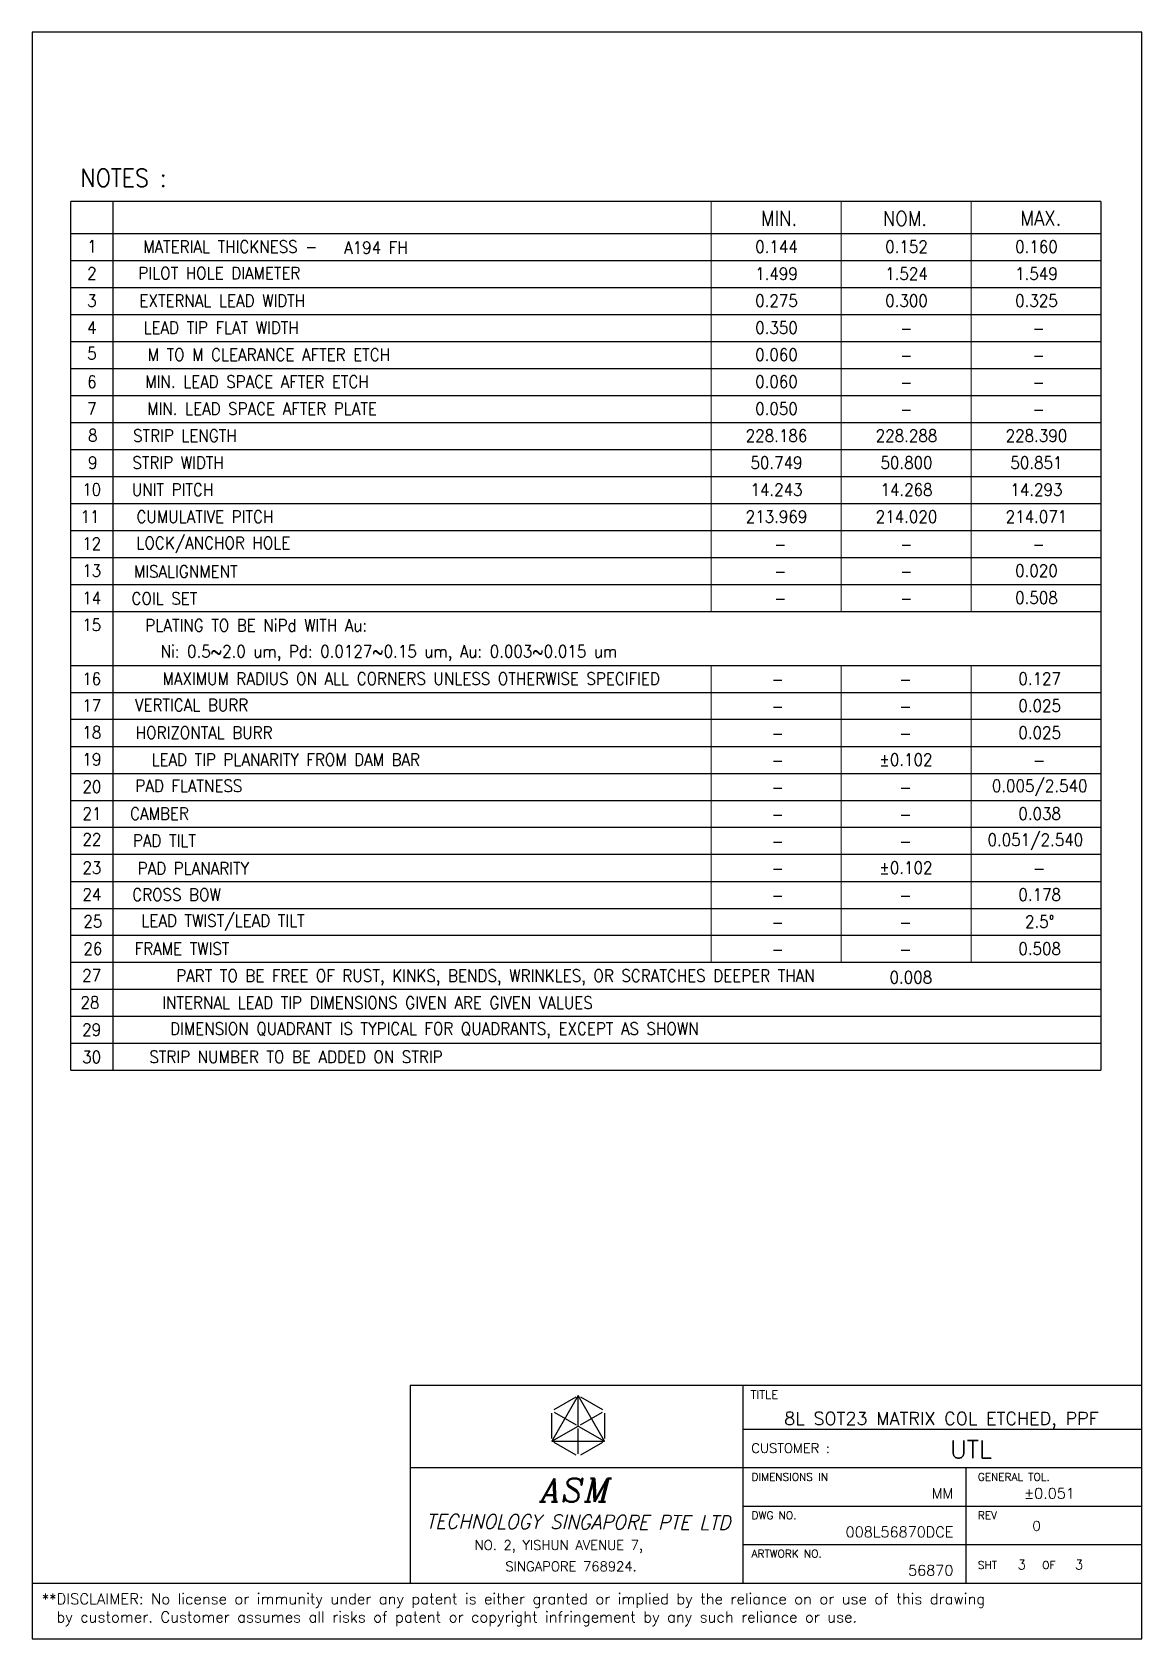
# Model space of a CAD drawing. Extents: x 289 to 470, y -62 to 34.
# Drawn here: x 369.46 to 396.97, y -6.49 to 33.37 of the extents above; entities that cross this region are included whole.
import ezdxf
from ezdxf.enums import TextEntityAlignment as Align

# ---------------------------------------------------------------- set-up
doc = ezdxf.new("R2010")
doc.units = 0
doc.header["$LTSCALE"] = 0.5
doc.header["$MEASUREMENT"] = 0
doc.layers.add('2D', color=4, linetype='CONTINUOUS')
doc.layers.add('3', color=7, linetype='CONTINUOUS')
doc.styles.add('ABC', font='ITALIC')
doc.styles.add('ROMANS', font='SIMPLEX', dxfattribs={"width": 0.8, "height": 0.018})
doc.styles.add('SIMPLEX', font='SIMPLEX')

msp = doc.modelspace()

# ---------------------------------------------------------------- linework, layer by layer
at = {"layer": '3', "color": 7}
for p, q in [((396.969, 33.37), (369.455, 33.37)), ((369.455, 33.37), (369.455, -5.108)), ((396.969, -5.108), (396.969, 33.37)), ((396.969, -0.203), (378.83, -0.203)), ((378.83, -0.203), (378.83, -5.108)), ((387.079, -0.203), (387.079, -5.108)), ((396.969, -1.298), (387.079, -1.298)), ((396.969, -2.25), (378.83, -2.25)), ((392.609, -2.25), (392.609, -5.108)), ((396.969, -3.203), (387.079, -3.203)), ((396.969, -4.155), (387.079, -4.155)), ((369.455, -5.108), (396.969, -5.108))]:
    msp.add_line(p, q, dxfattribs=at)
at = {"layer": '3', "color": 3}
for p, q in [((371.464, 7.615), (371.464, 29.171)), ((370.413, 28.377), (395.959, 28.377)), ((370.413, 27.707), (395.959, 27.707)), ((370.413, 27.037), (395.959, 27.037)), ((370.413, 26.367), (395.959, 26.367)), ((370.413, 25.698), (395.959, 25.698)), ((370.413, 25.028), (395.959, 25.028)), ((370.413, 24.358), (395.959, 24.358)), ((370.413, 23.688), (395.959, 23.688)), ((370.413, 23.019), (395.959, 23.019)), ((370.413, 22.349), (395.959, 22.349)), ((370.413, 21.679), (395.959, 21.679)), ((370.413, 21.01), (395.959, 21.01)), ((370.413, 20.34), (395.959, 20.34)), ((370.413, 19.67), (395.959, 19.67)), ((370.413, 19), (395.959, 19)), ((370.413, 17.661), (395.959, 17.661)), ((370.413, 16.991), (395.959, 16.991)), ((370.413, 16.322), (395.959, 16.322)), ((370.413, 15.652), (395.959, 15.652)), ((370.413, 14.982), (395.959, 14.982)), ((370.413, 14.312), (395.959, 14.312)), ((370.413, 13.643), (395.959, 13.643)), ((370.413, 12.973), (395.959, 12.973)), ((370.413, 12.303), (395.959, 12.303)), ((370.413, 11.633), (395.959, 11.633)), ((370.413, 10.964), (395.959, 10.964)), ((370.413, 10.294), (395.959, 10.294)), ((370.413, 9.624), (395.959, 9.624)), ((370.413, 8.955), (395.959, 8.955)), ((370.413, 8.285), (395.959, 8.285))]:
    msp.add_line(p, q, dxfattribs=at)
at = {"layer": '3', "color": 1}
for p, q in [((382.994, -0.454), (382.341, -1.586)), ((382.396, -0.8), (382.94, -0.486)), ((383.648, -1.586), (382.994, -0.454)), ((382.994, -1.209), (382.994, -0.454)), ((383.049, -0.486), (383.593, -0.8)), ((382.341, -1.523), (382.341, -0.894)), ((382.396, -0.863), (382.94, -1.177)), ((383.049, -1.177), (383.593, -0.863)), ((383.648, -0.894), (383.648, -1.523)), ((382.341, -1.586), (382.994, -1.209)), ((382.341, -1.586), (383.648, -1.586)), ((382.994, -1.209), (383.648, -1.586)), ((382.994, -1.9), (382.994, -1.272)), ((382.94, -1.932), (382.396, -1.617)), ((383.593, -1.617), (383.049, -1.932))]:
    msp.add_line(p, q, dxfattribs=at)
at = {"layer": '3', "color": 7, "const_width": 0.0304}
for points in [[(370.413, 29.171), (395.959, 29.171)], [(370.413, 7.615), (370.413, 29.171)], [(386.291, 19), (386.291, 29.171)], [(389.514, 19), (389.514, 29.171)], [(392.737, 19), (392.737, 29.171)], [(395.959, 7.615), (395.959, 29.171)], [(386.291, 16.991), (386.291, 17.661)], [(386.291, 10.294), (386.291, 17.661)], [(389.514, 16.991), (389.514, 17.661)], [(389.514, 10.294), (389.514, 17.661)], [(392.737, 16.991), (392.737, 17.661)], [(392.737, 10.294), (392.737, 17.661)], [(370.413, 7.615), (395.959, 7.615)]]:
    msp.add_lwpolyline(points, dxfattribs=at)
at = {"layer": '3', "color": 7}
msp.add_lwpolyline([(369.455, -5.108), (369.455, -6.49), (396.969, -6.49), (396.969, -5.108)], dxfattribs=at)

# ---------------------------------------------------------------- texts
at = {"layer": '2D', "insert": (391.999, -1.07), "char_height": 0.31913, "attachment_point": 5, "style": 'SIMPLEX'}
msp.add_mtext('8L SOT23 MATRIX COL ETCHED, PPF', dxfattribs=at)
at = {"layer": '3', "color": 7, "style": 'ROMANS', "width": 0.9}
for s, height, p in [('NOTES :', 0.4436, (371.723, 29.756)), ('MIN.', 0.3653, (387.974, 28.751)), ('NOM.', 0.3653, (391.094, 28.748)), ('MAX.', 0.3653, (394.465, 28.754))]:
    msp.add_text(s, height=height, dxfattribs=at).set_placement(p, align=Align.MIDDLE)
at = {"layer": '3', "color": 3, "style": 'ROMANS', "width": 0.9}
for s, height, p in [('1', 0.304, (370.937, 28.054)), ('MATERIAL THICKNESS - ', 0.30442, (374.463, 28.047)), ('A194 FH', 0.3044, (377.978, 28.025)), ('0.144', 0.3044, (387.911, 28.046)), ('0.152', 0.3044, (391.134, 28.046)), ('0.160', 0.3044, (394.356, 28.046)), ('2', 0.304, (370.937, 27.384)), ('PILOT HOLE DIAMETER', 0.30442, (374.098, 27.391)), ('1.499', 0.3044, (387.911, 27.376)), ('1.524', 0.3044, (391.134, 27.376)), ('1.549', 0.3044, (394.356, 27.376)), ('3', 0.304, (370.937, 26.707)), ('EXTERNAL LEAD WIDTH', 0.30442, (374.17, 26.707)), ('0.275', 0.3044, (387.911, 26.706)), ('0.300', 0.3044, (391.134, 26.706)), ('0.325', 0.3044, (394.356, 26.706)), ('4', 0.304, (370.937, 26.04)), ('LEAD TIP FLAT WIDTH ', 0.30442, (374.235, 26.038)), ('0.350', 0.3044, (387.911, 26.037)), ('-', 0.304, (391.128, 26.022)), ('-', 0.304, (394.41, 26.022)), ('5', 0.304, (370.937, 25.4)), ('M TO M CLEARANCE AFTER ETCH', 0.30442, (375.324, 25.368)), ('0.060', 0.3044, (387.911, 25.367)), ('-', 0.304, (391.128, 25.353)), ('-', 0.304, (394.41, 25.353)), ('6', 0.304, (370.937, 24.695)), ('MIN. LEAD SPACE AFTER ETCH', 0.30442, (375.031, 24.698)), ('0.060', 0.3044, (387.911, 24.697)), ('-', 0.304, (391.128, 24.683)), ('-', 0.304, (394.41, 24.683)), ('7', 0.304, (370.937, 24.031)), ('MIN. LEAD SPACE AFTER PLATE', 0.30442, (375.155, 24.028)), ('0.050', 0.3044, (387.911, 24.028)), ('-', 0.304, (391.128, 24.013)), ('-', 0.304, (394.41, 24.013)), ('8', 0.304, (370.959, 23.366)), ('STRIP LENGTH', 0.30442, (373.243, 23.359)), ('228.186', 0.3044, (387.911, 23.358)), ('228.288', 0.3044, (391.134, 23.358)), ('228.390', 0.3044, (394.356, 23.358)), ('9', 0.304, (370.959, 22.689)), ('STRIP WIDTH', 0.30442, (373.074, 22.689)), ('50.749', 0.3044, (387.911, 22.688)), ('50.800', 0.3044, (391.134, 22.688)), ('50.851', 0.3044, (394.356, 22.688)), ('10', 0.3044, (370.931, 22.023)), ('UNIT PITCH', 0.3044, (372.937, 22.019)), ('14.243', 0.3044, (387.911, 22.018)), ('14.268', 0.3044, (391.134, 22.018)), ('14.293', 0.3044, (394.356, 22.018)), ('11', 0.3044, (370.888, 21.353)), ('CUMULATIVE PITCH', 0.30442, (373.739, 21.347)), ('213.969', 0.3044, (387.911, 21.349)), ('214.020', 0.3044, (391.134, 21.349)), ('214.071', 0.3044, (394.356, 21.349)), ('12', 0.3044, (370.931, 20.679)), ('LOCK/ANCHOR HOLE', 0.30442, (373.948, 20.677)), ('-', 0.304, (388.006, 20.665)), ('-', 0.304, (391.128, 20.665)), ('-', 0.304, (394.41, 20.665)), ('13', 0.3044, (370.931, 20.01)), ('MISALIGNMENT', 0.30442, (373.263, 19.989)), ('-', 0.304, (388.006, 19.995)), ('-', 0.304, (391.128, 19.995)), ('0.020', 0.3044, (394.356, 20.009)), ('14', 0.3044, (370.931, 19.333)), ('COIL SET', 0.3044, (372.735, 19.32)), ('-', 0.304, (388.006, 19.325)), ('-', 0.304, (391.128, 19.325)), ('0.508', 0.3044, (394.356, 19.339)), ('15', 0.3044, (370.931, 18.667)), ('PLATING TO BE NiPd WITH Au:', 0.30442, (375.011, 18.659)), ('Ni: 0.5~2.0 um, Pd: 0.0127~0.15 um, Au: 0.003~0.015 um', 0.30442, (378.299, 17.967)), ('16', 0.3044, (370.931, 17.327)), ('MAXIMUM RADIUS ON ALL CORNERS UNLESS OTHERWISE SPECIFIED', 0.30442, (378.852, 17.331)), ('-', 0.304, (387.939, 17.316)), ('-', 0.304, (391.108, 17.316)), ('0.127', 0.3044, (394.436, 17.33)), ('17', 0.3044, (370.931, 16.665)), ('VERTICAL BURR', 0.30442, (373.407, 16.676)), ('0.025', 0.3044, (394.436, 16.661)), ('-', 0.304, (387.939, 16.646)), ('-', 0.304, (391.108, 16.646)), ('18', 0.3044, (370.937, 15.999)), ('HORIZONTAL BURR', 0.30442, (373.72, 15.992)), ('-', 0.304, (387.939, 15.977)), ('-', 0.304, (391.108, 15.977)), ('0.025', 0.3044, (394.436, 15.991)), ('19', 0.3044, (370.937, 15.329)), ('LEAD TIP PLANARITY FROM DAM BAR', 0.30442, (375.742, 15.322)), ('-', 0.304, (387.939, 15.307)), ('%%p0.102', 0.3044, (391.12, 15.321)), ('-', 0.304, (394.424, 15.307)), ('20', 0.3044, (370.937, 14.652)), ('PAD FLATNESS', 0.30442, (373.341, 14.672)), ('0.005/2.540', 0.30442, (394.436, 14.651)), ('-', 0.304, (387.939, 14.637)), ('-', 0.304, (391.108, 14.637)), ('21', 0.3044, (370.937, 13.985)), ('CAMBER', 0.3044, (372.611, 13.983)), ('0.038', 0.3044, (394.436, 13.982)), ('-', 0.304, (387.939, 13.967)), ('-', 0.304, (391.108, 13.967)), ('22', 0.3044, (370.937, 13.345)), ('PAD TILT', 0.3044, (372.735, 13.313)), ('-', 0.304, (387.939, 13.298)), ('-', 0.304, (391.108, 13.298)), ('0.051/2.540', 0.30442, (394.329, 13.312)), ('23', 0.3044, (370.937, 12.64)), ('PAD PLANARITY', 0.30442, (373.452, 12.626)), ('%%p0.102', 0.3044, (391.12, 12.642)), ('-', 0.304, (387.939, 12.628)), ('-', 0.304, (394.424, 12.628)), ('24', 0.3044, (370.937, 11.976)), ('CROSS BOW', 0.3044, (373.035, 11.973)), ('0.178', 0.3044, (394.436, 11.973)), ('-', 0.304, (387.939, 11.958)), ('-', 0.304, (391.108, 11.958)), ('25', 0.3044, (370.959, 11.311)), ('LEAD TWIST/LEAD TILT', 0.30442, (374.189, 11.304)), ('-', 0.304, (387.939, 11.289)), ('-', 0.304, (391.108, 11.289)), ('2.5%%d', 0.3044, (394.436, 11.303)), ('26', 0.3044, (370.959, 10.634)), ('FRAME TWIST', 0.30442, (373.172, 10.634)), ('0.508', 0.3044, (394.436, 10.633)), ('-', 0.304, (387.939, 10.619)), ('-', 0.304, (391.108, 10.619)), ('27', 0.3044, (370.931, 9.968)), ('PART TO BE FREE OF RUST, KINKS, BENDS, WRINKLES, OR SCRATCHES DEEPER THAN', 0.30442, (380.941, 9.917)), ('0.008', 0.3044, (391.241, 9.923)), ('28', 0.3044, (370.888, 9.298)), ('INTERNAL LEAD TIP DIMENSIONS GIVEN ARE GIVEN VALUES', 0.30442, (378.018, 9.291)), ('29', 0.3044, (370.931, 8.624)), ('DIMENSION QUADRANT IS TYPICAL FOR QUADRANTS, EXCEPT AS SHOWN', 0.30442, (379.428, 8.604)), ('30', 0.3044, (370.931, 7.948)), ('STRIP NUMBER TO BE ADDED ON STRIP', 0.30442, (375.996, 7.95))]:
    msp.add_text(s, height=height, dxfattribs=at).set_placement(p, align=Align.MIDDLE)
at = {"layer": '3', "color": 1, "style": 'SIMPLEX'}
for s, height, p in [('TITLE', 0.2095, (387.268, -0.539)), ('CUSTOMER :', 0.2381, (387.287, -1.878)), ('DIMENSIONS IN', 0.19048, (387.294, -2.567)), ('GENERAL TOL.', 0.19048, (392.904, -2.567)), ('DWG NO.', 0.1905, (387.294, -3.519)), ('REV', 0.1905, (392.904, -3.519)), ('NO. 2, YISHUN AVENUE 7,', 0.2389, (380.425, -4.282)), ('ARTWORK NO.', 0.19048, (387.294, -4.472)), ('SINGAPORE 768924.', 0.2389, (381.189, -4.811)), ('SHT', 0.1905, (392.904, -4.755)), ('OF', 0.1905, (394.502, -4.755))]:
    msp.add_text(s, height=height, dxfattribs=at).set_placement(p)
at = {"layer": '3', "color": 4, "style": 'SIMPLEX'}
for s, height, p in [('UTL', 0.4382, (393.25, -2.009)), ('MM', 0.2619, (392.296, -3.009)), ('%%P0.051', 0.2619, (395.309, -3.009)), ('008L56870DCE', 0.26191, (392.296, -3.968)), ('56870', 0.2619, (392.296, -4.921))]:
    msp.add_text(s, height=height, dxfattribs=at).set_placement(p, align=Align.RIGHT)
at = {"layer": '3', "color": 1, "style": 'ABC'}
msp.add_text('ASM', height=0.5778, dxfattribs=at).set_placement((382.949, -2.799), align=Align.MIDDLE)
at = {"layer": '3', "color": 1, "style": 'ABC', "width": 0.738856}
msp.add_text('TECHNOLOGY SINGAPORE PTE LTD', height=0.3525, rotation=359.7173, dxfattribs=at).set_placement((379.221, -3.747), (386.762, -3.784), align=Align.FIT)
at = {"layer": '3', "color": 4, "style": 'SIMPLEX'}
for s, p in [('0', (394.256, -3.806)), ('3', (393.889, -4.767)), ('3', (395.311, -4.767))]:
    msp.add_text(s, height=0.238, dxfattribs=at).set_placement(p)
at = {"layer": '3', "color": 7, "insert": (369.69, -5.363), "char_height": 0.269436, "width": 35.334, "attachment_point": 1, "style": 'SIMPLEX'}
msp.add_mtext('**DISCLAIMER: No license or immunity under any patent is either granted or implied by the reliance on or use of this drawing\\P  by customer. Customer assumes all risks of patent or copyright infringement by any such reliance or use.', dxfattribs=at)

doc.saveas('drawing.dxf')
